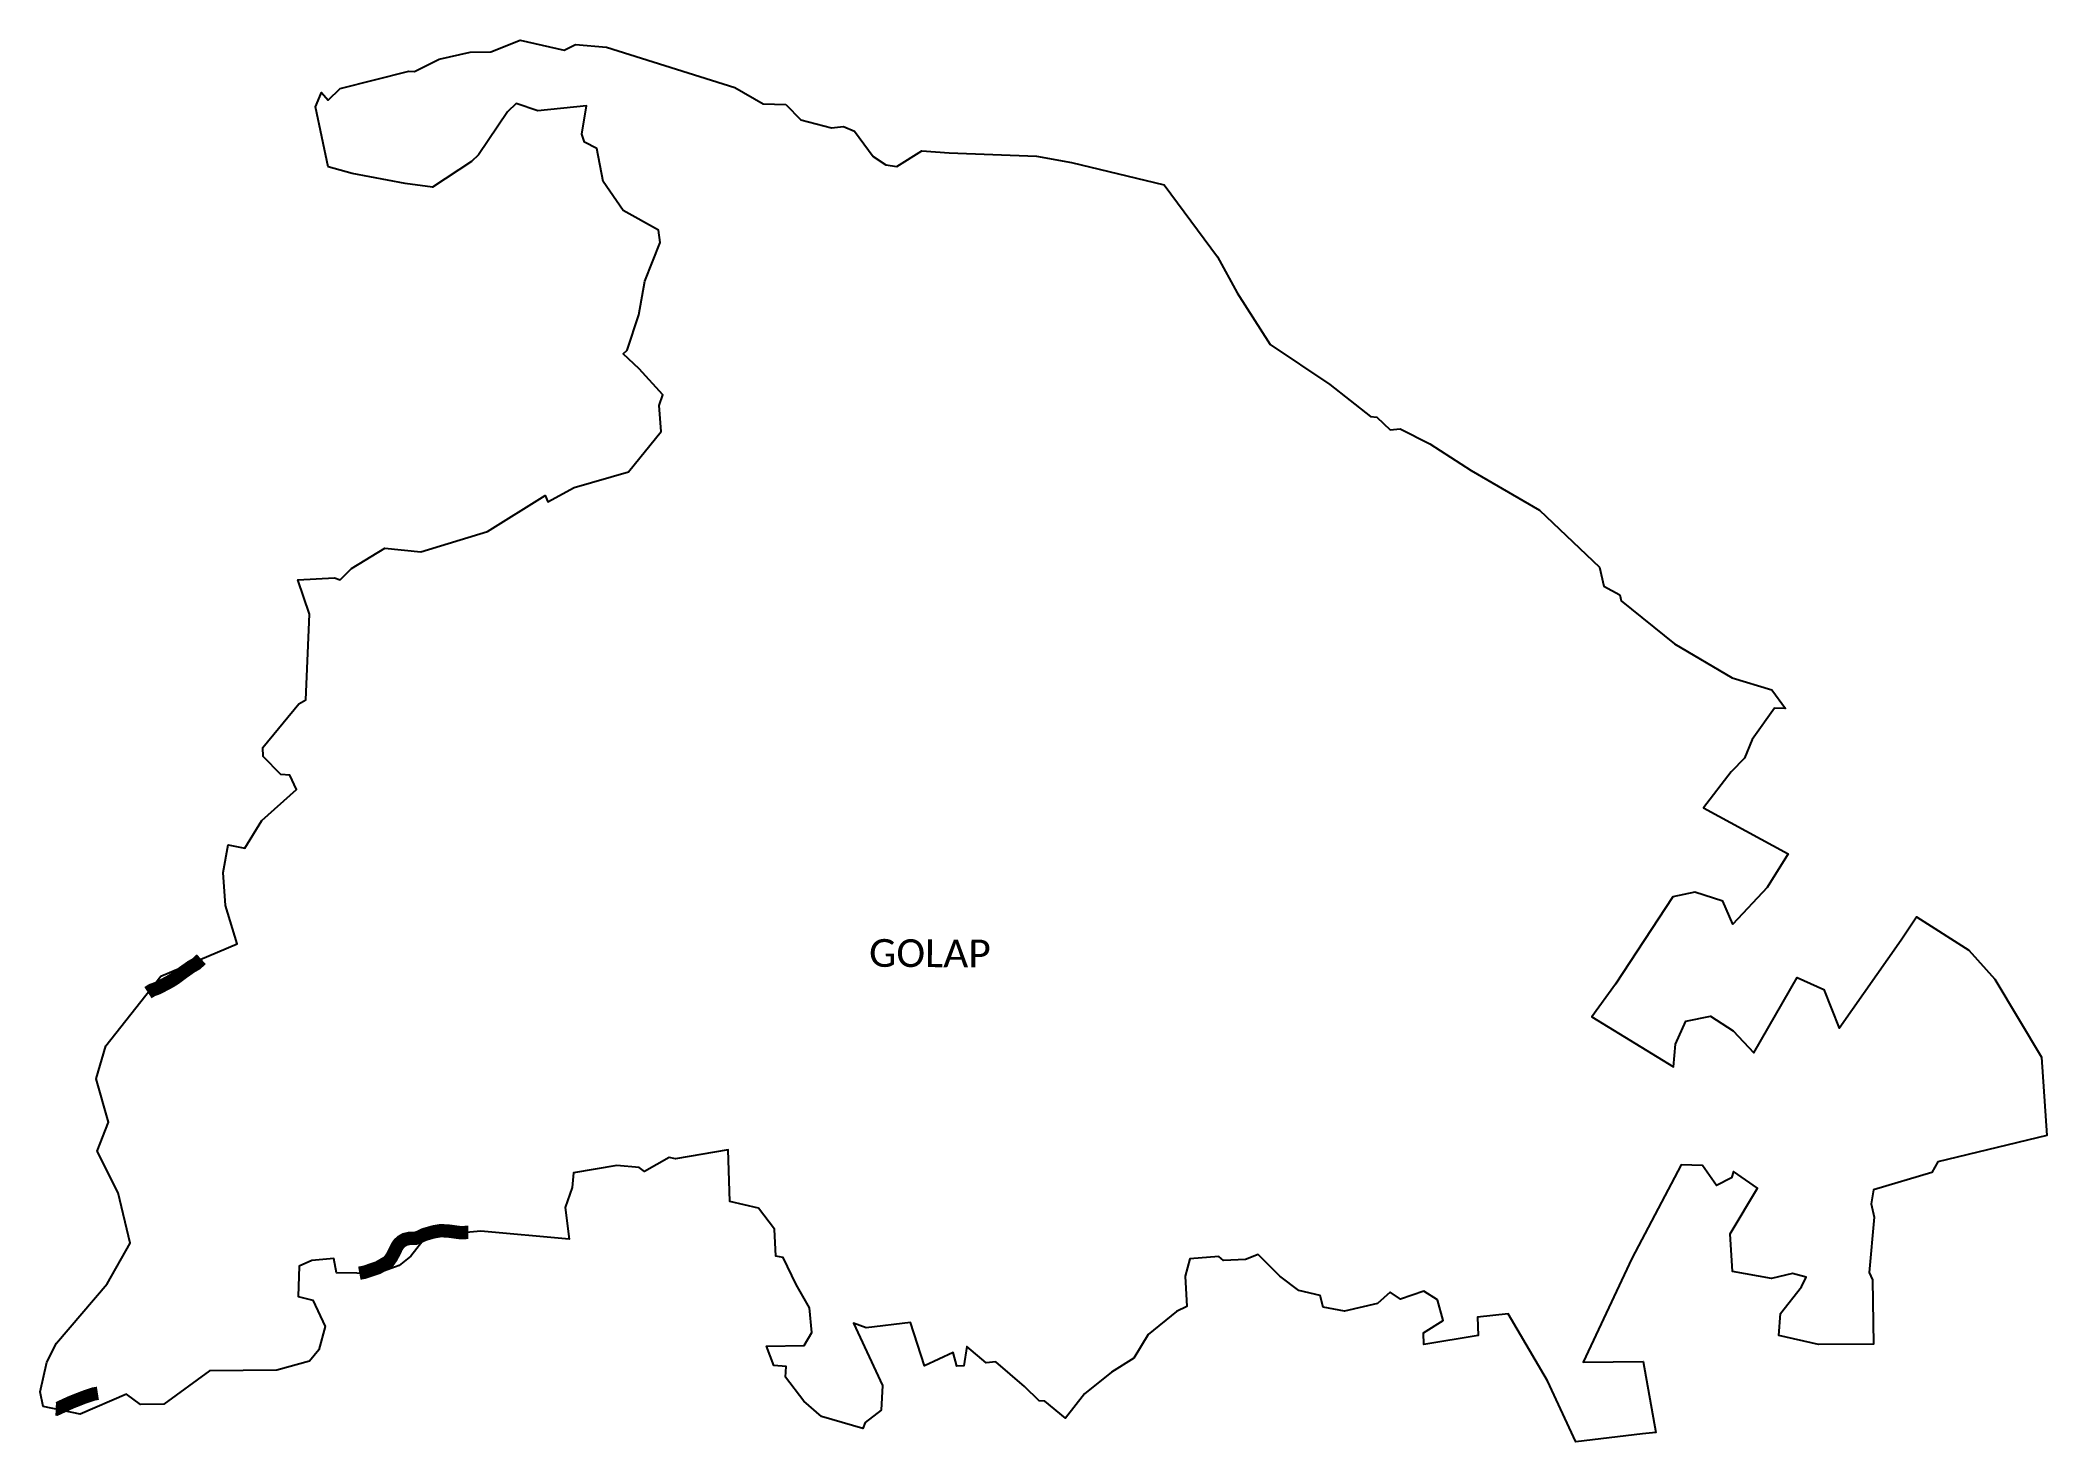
# Model space of a CAD drawing. Header units: metres. Extents: x 316643 to 324161, y 1868296 to 1873547.
import ezdxf

# ---------------------------------------------------------------- set-up
doc = ezdxf.new("R2010")
doc.units = ezdxf.units.M
for name, color, linetype in [('NATURALLY PROTECTED', 3, 'Continuous'), ('village', 3, 'Continuous'), ('VILLAGE NAME', 250, 'Continuous')]:
    doc.layers.add(name, color=color, linetype=linetype)
doc.styles.get("Standard").update_dxf_attribs({"font": 'simplex.shx'})

msp = doc.modelspace()

# ---------------------------------------------------------------- linework, layer by layer
at = {"layer": 'NATURALLY PROTECTED', "flags": 128}
msp.add_lwpolyline([(317247.3, 1870104, 50, 50, 0), (317228.4, 1870086.6, 50, 50, 0), (317209.6, 1870075.9, 50, 50, 0), (317179.4, 1870054.6, 50, 50, 0), (317150.9, 1870033.2, 50, 50, 0), (317132.7, 1870021.7, 50, 50, 0), (317116.4, 1870012.8, 50, 50, 0), (317083.8, 1869995.8, 50, 50, 0), (317062.1, 1869987.9, 50, 50, 0), (317047.4, 1869978.5, 50, 50, 0)], format="xyseb", dxfattribs=at)
at = {"layer": 'NATURALLY PROTECTED', "const_width": 50, "flags": 128}
for points in [[(317839.3, 1868927.6), (317858.5, 1868931.2), (317909.3, 1868948.5), (317948.5, 1868971.2), (317959.9, 1868987.1), (317970.4, 1869006.8), (317979.8, 1869026.5), (317987.5, 1869037.9), (317998.4, 1869047.6), (318009.8, 1869054.1), (318028, 1869058.4), (318050.8, 1869058.7), (318062.8, 1869063), (318082.2, 1869072.4), (318117.4, 1869082.5), (318143, 1869086.8), (318170.1, 1869085.9), (318214.6, 1869079.9), (318247.5, 1869080.2)], [(316701.7, 1868418.5), (316704, 1868418.4), (316759.6, 1868444), (316806.7, 1868462.5), (316844.2, 1868475.3), (316859.9, 1868477.7)]]:
    msp.add_lwpolyline(points, dxfattribs=at)
at = {"layer": 'village', "color": 4}
for points in [[(319493.1, 1873247.9), (319607.9, 1873218.4), (319653, 1873223), (319694.7, 1873205.3), (319764.1, 1873111.5), (319811.6, 1873079.5), (319853.2, 1873074), (319946.4, 1873132.2), (320049.4, 1873125.1), (320376.3, 1873111.7), (320507.2, 1873088.1), (320853.8, 1873005.3), (321054.7, 1872735.6), (321128.2, 1872600.2), (321251.1, 1872406.1), (321474.5, 1872256.2), (321627.9, 1872136.6), (321650.7, 1872134), (321701.3, 1872086.9), (321738.4, 1872090.9), (321849, 1872034.6), (322004.3, 1871934.5), (322261, 1871786), (322485.2, 1871572.3), (322501.1, 1871501.3), (322561.3, 1871468.6), (322566.6, 1871446.4), (322766.1, 1871284.7), (322982.6, 1871157.8), (323130.5, 1871112.5), (323182.3, 1871043.5), (323140.2, 1871044.8), (323057.1, 1870927.4), (323028, 1870856.7), (322978.7, 1870806.1), (322875, 1870671.1), (323191.6, 1870498.4), (323113, 1870372.9), (322985.1, 1870235.4), (322946.9, 1870321.4), (322842.3, 1870354.9), (322760.1, 1870337.7), (322544.6, 1870010.7), (322456.8, 1869888.3), (322762.5, 1869700.7), (322769.8, 1869786), (322808.9, 1869871.5), (322900.9, 1869890.8), (322986.5, 1869835.8), (323063.3, 1869753.2), (323225.8, 1870035), (323325.8, 1869990.7), (323383, 1869846.1), (323615.4, 1870176), (323672.3, 1870262.2), (323869.2, 1870138.1), (323965.7, 1870029.4), (324140.8, 1869736.6), (324161.1, 1869444.1), (323752.2, 1869345.1), (323730.2, 1869305.2), (323511.8, 1869240.3), (323502.9, 1869187.9), (323514.5, 1869137.2), (323494.9, 1868930.1), (323507.3, 1868902.5), (323511.3, 1868662.1), (323305.8, 1868661.1), (323156.5, 1868693.8), (323163.2, 1868777.2), (323241.9, 1868876), (323259.1, 1868913.1), (323208.3, 1868926.1), (323129.5, 1868907.6), (322982.8, 1868934.6), (322974.6, 1869075.6), (323077.2, 1869245.7), (322987, 1869308.2), (322979.7, 1869284.4), (322923.7, 1869256.3), (322871.3, 1869331.4), (322791.1, 1869333.1), (322605.7, 1868982.9), (322423.5, 1868594.1), (322648.4, 1868597.4), (322696.5, 1868330.9), (322646.5, 1868326.5), (322396.3, 1868295.8), (322290.6, 1868524.9), (322143, 1868775.5), (322028.2, 1868762.6), (322030.6, 1868693.8), (321827.6, 1868661), (321825.3, 1868704.6), (321899.1, 1868751), (321878.5, 1868827.8), (321827, 1868860.8), (321739.3, 1868830.3), (321700.8, 1868856.3), (321653.1, 1868813.6), (321530.3, 1868785.8), (321450.5, 1868800.3), (321439.1, 1868844.3), (321358.9, 1868863.4), (321288, 1868917), (321206.4, 1868997.1), (321159.1, 1868978.5), (321076.9, 1868975.1), (321059.2, 1868989.8), (320950.3, 1868981.5), (320933.1, 1868916.9), (320939, 1868802.3), (320900.2, 1868784.6), (320794.9, 1868698.1), (320740.6, 1868608.9), (320656.6, 1868557.3), (320556.5, 1868475.5), (320485.3, 1868385), (320407.5, 1868448.2), (320386.6, 1868449.6), (320331.7, 1868503.7), (320223.2, 1868595.5), (320186.9, 1868591.4), (320115.6, 1868652.5), (320104.3, 1868580.4), (320077.7, 1868578.9), (320064.1, 1868631.2), (319956.5, 1868580.8), (319903.9, 1868743.3), (319737.9, 1868723.6), (319690.9, 1868740.8), (319799.1, 1868507.5), (319794.4, 1868414.2), (319734.5, 1868368.4), (319726, 1868346.3), (319570.6, 1868390.7), (319504.1, 1868448.4), (319436.2, 1868538.2), (319438.1, 1868577.9), (319391.7, 1868581.7), (319364.9, 1868654), (319505.5, 1868656.3), (319534.9, 1868705.2), (319526, 1868798.2), (319475.3, 1868885.9), (319426.7, 1868986.2), (319399.6, 1868991.7), (319394.4, 1869092.2), (319334.7, 1869170.9), (319227.6, 1869196.7), (319220.9, 1869389.8), (319024.1, 1869355.7), (318999.9, 1869360.5), (318907.3, 1869309.2), (318887.5, 1869323.1), (318803.4, 1869331.2), (318641.6, 1869303.4), (318636.8, 1869248.6), (318610.2, 1869173.2), (318624.9, 1869055.3), (318294, 1869084.5), (318090.8, 1869065.8), (318032.7, 1868991.8), (317988.7, 1868956.6), (317905.6, 1868926.4), (317753.3, 1868929), (317743.5, 1868983.1), (317661.2, 1868975.2), (317613.6, 1868953.5), (317609.8, 1868840), (317665.7, 1868826.2), (317711.2, 1868727.9), (317687.3, 1868640.9), (317652.6, 1868598.2), (317529.8, 1868563.9), (317278.5, 1868562.3), (317107, 1868436.6), (317020, 1868435.3), (316967.6, 1868475.1), (316793.7, 1868399.2), (316654.8, 1868428.4), (316643.5, 1868483.3), (316668.1, 1868594), (316705.4, 1868665.4), (316894.9, 1868887.2), (316981.2, 1869040.7), (316936, 1869228.4), (316856.8, 1869385.3), (316899, 1869493), (316852.9, 1869655.2), (316889.7, 1869779.6), (317095.9, 1870039.8), (317381.7, 1870161), (317338.4, 1870305.2), (317328.8, 1870428.9), (317348.2, 1870531.9), (317410.1, 1870520), (317473.6, 1870624.1), (317604.1, 1870740.1), (317579.4, 1870793), (317544.8, 1870796.1), (317478.8, 1870863.3), (317477.4, 1870897.2), (317613.1, 1871060.6), (317638.7, 1871074.9), (317652.3, 1871396.8), (317608.4, 1871524.5), (317746.3, 1871532.3), (317767.5, 1871525.5), (317810.2, 1871567.3), (317934.5, 1871644.1), (318069.6, 1871630.4), (318319.6, 1871706.6), (318535.6, 1871840.8), (318545.4, 1871816.7), (318644.1, 1871870.4), (318847.5, 1871929.4), (318969.7, 1872080.1), (318962, 1872178.6), (318976.7, 1872218.6), (318887.8, 1872315.6), (318827.5, 1872371.1), (318842.2, 1872385.6), (318886.7, 1872517.8), (318909.2, 1872643.6), (318966.5, 1872788.2), (318959.6, 1872835.5), (318827.8, 1872909.1), (318752.4, 1873017.4), (318728.6, 1873140.8), (318683.2, 1873165.1), (318673.3, 1873195), (318689.8, 1873300.4), (318507.8, 1873282), (318426.5, 1873309.6), (318394.6, 1873278), (318285.9, 1873117.1), (318259.3, 1873092.5), (318112.9, 1872996.6), (318010.4, 1873009.5), (317812.6, 1873047.8), (317722.4, 1873072.5), (317674.6, 1873296.9), (317697.8, 1873350.2), (317722.2, 1873322.1), (317767.7, 1873365.8), (318024.8, 1873430.2), (318045.5, 1873429), (318137.9, 1873475.1), (318254.7, 1873501.7), (318331.3, 1873503.1), (318441.6, 1873546.8), (318606.5, 1873509.1), (318649, 1873530.6), (318765.8, 1873520), (319245.7, 1873369.9), (319352.6, 1873308.5), (319436.7, 1873306.1)], [(319436.7, 1873306.1), (319493.1, 1873247.9)]]:
    msp.add_lwpolyline(points, dxfattribs=at)

# ---------------------------------------------------------------- texts
at = {"layer": 'VILLAGE NAME', "insert": (319749.3, 1870179.5), "char_height": 104.042, "attachment_point": 1, "rotation": 359.67619}
msp.add_mtext_dynamic_manual_height_columns('{\\fCalibri|b0|i0|c0|p34;GOLAP}', width=1260.634, gutter_width=520.2, heights=[0], dxfattribs=at)

doc.saveas('drawing.dxf')
